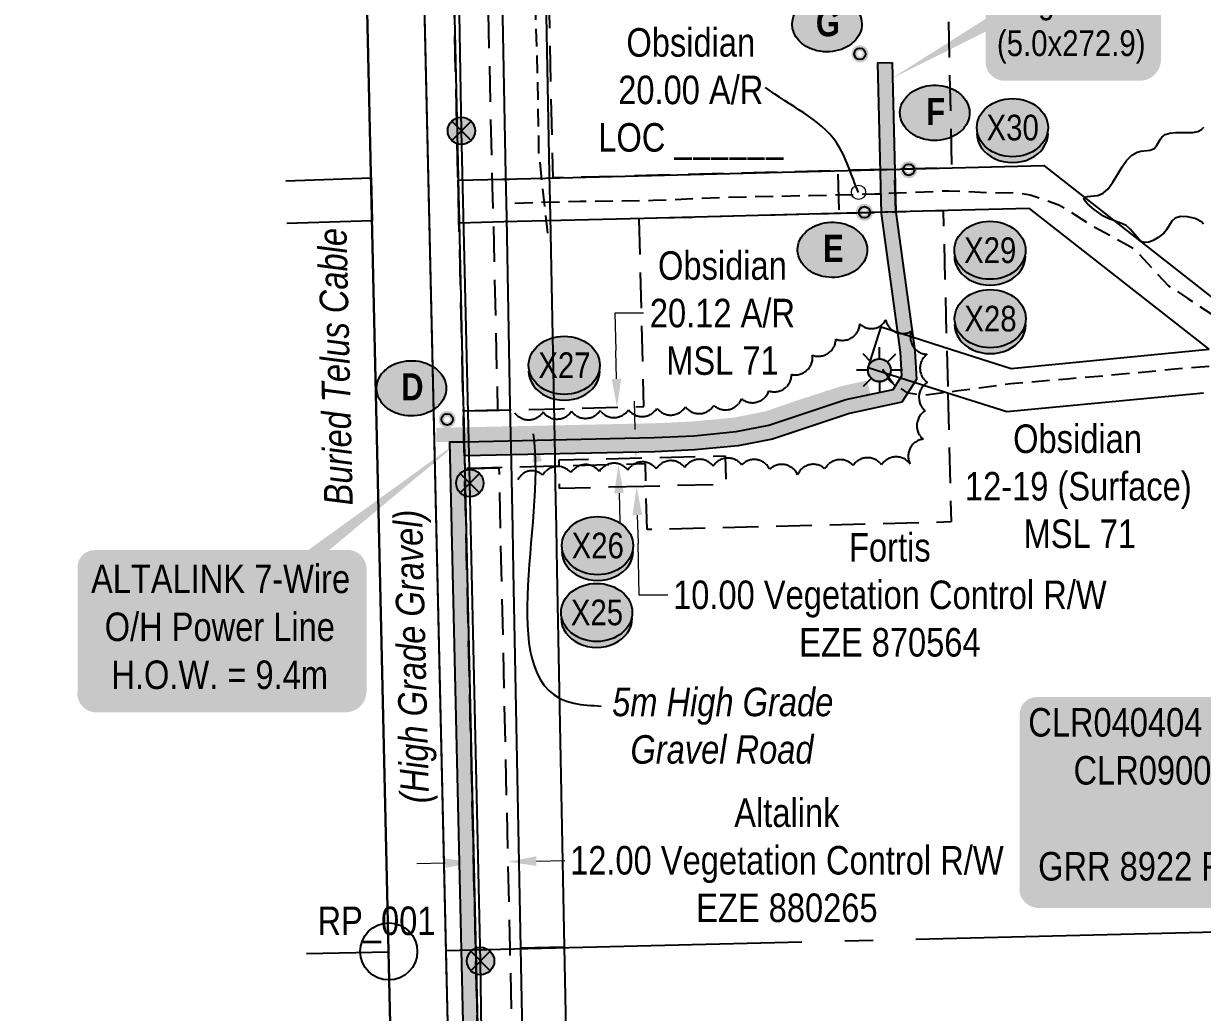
# Model space of a CAD drawing. Extents: x 610781 to 613451, y 5887607 to 5892660.
# Drawn here: x 612326.1 to 612739.9, y 5890923.5 to 5891270.5 of the extents above; entities that cross this region are included whole.
import ezdxf
from ezdxf.enums import TextEntityAlignment as Align

# ---------------------------------------------------------------- set-up
doc = ezdxf.new("R2010")
doc.units = 0
doc.header["$LTSCALE"] = 5
doc.header["$PDSIZE"] = -1.5
for name, pattern in [('0', [1, 1, 0]), ('foc-ACCESSROAD', [3.75, 2.5, -1.25]), ('foc-FLOWLINE', [3.75, 2.5, -1.25]), ('foc-QUARTERLINE', [33, 25, -3, 2, -3]), ('UG_PIPE', [1.875, 1.25, -0.625])]:
    doc.linetypes.add(name, pattern=pattern)
doc.layers.get('Defpoints').update_dxf_attribs({"color": 9})
for name, color, linetype in [('35', 37, 'Continuous'), ('AS-PIPE-UG', 44, 'UG_PIPE'), ('AS-POWER', 104, 'foc-POWER'), ('AS-POWER-EXISTING-PP', 72, 'Continuous'), ('AS-POWER-T', 104, 'Continuous'), ('AS-ROADS', 254, 'Continuous'), ('AS-TELUS', 224, 'foc-TEL'), ('C-AR', 13, 'foc-ACCESSROAD'), ('C-RW', 13, 'Continuous'), ('C-WS', 13, 'foc-ACCESSROAD'), ('C-WS-S', 13, 'Continuous'), ('CG-NOTES', 7, 'Continuous'), ('F-EZE', 190, 'foc-FLOWLINE'), ('F-RW', 190, 'Continuous'), ('L-SEC', 7, 'Continuous'), ('L-SECLBL', 7, 'Continuous'), ('L-SECQ', 8, 'foc-QUARTERLINE'), ('L-TITLEDB', 4, 'Continuous'), ('P-CROSSINGS', 250, 'Continuous'), ('P-TEMP-BLOCKS', 250, 'Continuous'), ('P-TEMP-H', 41, 'Continuous'), ('P-TEMP_WORKSPACE', 46, 'Continuous'), ('P-WORKAREA-COUNTY-H1', 71, 'Continuous'), ('P-WORKAREA-COUNTY1', 104, 'Continuous'), ('T-BUSH', 110, '0'), ('WETLAND', 143, 'Continuous')]:
    doc.layers.add(name, color=color, linetype=linetype)
for name, color, linetype, lineweight in [('AS-GENERAL', 48, 'Continuous', 18), ('C-AR-T', 13, 'Continuous', 9), ('C-RW-T', 13, 'Continuous', 9), ('C-WS-T', 13, 'Continuous', 9), ('F-EZE-T', 190, 'Continuous', 9), ('T-TEXT', 48, 'Continuous', 18)]:
    doc.layers.add(name, color=color, linetype=linetype, lineweight=lineweight)
doc.styles.add('175L', font='ARIALN.TTF', dxfattribs={"height": 20})
doc.styles.add('80', font='ARIALN.TTF', dxfattribs={"height": 10})
doc.styles.add('80CG', font='ARIALN.TTF', dxfattribs={"height": 10})
doc.styles.add('80L', font='ARIALN.TTF', dxfattribs={"height": 10})
doc.styles.add('80LS', font='ARIALNI.TTF', dxfattribs={"height": 10})
doc.styles.add('BOLD', font='ARIALNB.TTF')
doc.styles.add('Crossing', font='ARIALN.TTF', dxfattribs={"height": 10})
doc.styles.add('foc-LtypeFont', font='ARIALN.TTF', dxfattribs={"height": 7.35})
doc.linetypes.add('foc-POWER', pattern='A,6,-1,["P",foc-LtypeFont,S=0.2,R=0,X=-0.625,Y=-0.75],-1.24,4', length=12.24)
doc.linetypes.add('foc-TEL', pattern='A,2,-1,["T",foc-LtypeFont,S=0.2,R=0,X=-0.425,Y=-0.75],-1.24,8', length=12.24)
doc.linetypes.add('foc-TEL-NOLINE', pattern='A,0,-2,["T",foc-LtypeFont,S=0.2,R=0,X=-0.425,Y=-0.75],-10.24', length=12.24)
doc.dimstyles.new('Compass 5 000', dxfattribs={"dimscale": 5, "dimtxt": 9, "dimasz": 2, "dimexe": 0.2, "dimexo": 0.0625, "dimgap": 0.5, "dimtad": 0, "dimtih": 1, "dimtoh": 1, "dimzin": 0, "dimdsep": 46, "dimtxsty": '80CG', "dimcen": 0.1, "dimse1": 1, "dimse2": 1, "dimclrd": 256, "dimclrt": 256, "dimaunit": 1, "dimadec": 4, "dimazin": 0, "dimtfac": 0.06, "dimtofl": 0, "dimtmove": 0, "dimatfit": 1, "dimfxl": 0.2, "dimtolj": 1, "dimtzin": 0, "dimlwd": -1, "dimarcsym": 0})

# ---------------------------------------------------------------- blocks, each defined once
blk = doc.blocks.new('GAS')
h = blk.add_hatch(color=255)
h.dxf.hatch_style = 1
edge = h.paths.add_edge_path()
edge.add_arc((0, 0), 0.9, 0, 360)
for p, q in [((-0.571, 0.571), (-1.142, 1.142)), ((0, 0.808), (0, 1.616)), ((0.571, 0.571), (1.142, 1.142)), ((-0.808, 0), (-1.616, 0)), ((1.616, 0), (0.808, 0)), ((-0.571, -0.571), (-1.142, -1.142)), ((0, -0.808), (0, -1.616)), ((1.142, -1.142), (0.571, -0.571))]:
    blk.add_line(p, q)
blk.add_circle((0, 0), 0.8)
blk = doc.blocks.new('*D446')
at = {"layer": 'C-RW-T', "transparency": 16777216}
for p, q in [((612543.67, 5891168.82), (612533.67, 5891168.82)), ((612533.67, 5891168.82), (612533.97, 5891155.8)), ((612534.19, 5891145.81), (612533.97, 5891155.8)), ((612535.11, 5891105.69), (612535.34, 5891095.69))]:
    blk.add_line(p, q, dxfattribs=at)
for points in [[(612535.86, 5891145.84), (612532.53, 5891145.77), (612534.42, 5891135.81)], [(612536.78, 5891105.73), (612533.44, 5891105.65), (612534.88, 5891115.69)]]:
    blk.add_solid(points, dxfattribs=at)
at = {"layer": 'Defpoints', "color": 0, "transparency": 16777216}
for p in [(612527.71, 5891135.66), (612528.17, 5891115.53), (612534.88, 5891115.69)]:
    blk.add_point(p, dxfattribs=at)
at = {"layer": 'C-RW-T', "transparency": 16777216, "insert": (612571.4, 5891168.82), "char_height": 10, "attachment_point": 5, "style": '80CG'}
blk.add_mtext('\\A1;Obsidian\\P20.12 A/R\\PMSL 71', dxfattribs=at)
blk = doc.blocks.new('*D447')
at = {"layer": 'Defpoints', "color": 0, "transparency": 16777216}
for p in [(612548.19, 5891118.19), (612541.03, 5891118.01), (612548.44, 5891108.19)]:
    blk.add_point(p, dxfattribs=at)
at = {"layer": 'F-EZE-T', "transparency": 16777216}
for p, q in [((612540.78, 5891128.01), (612540.53, 5891138.01)), ((612541.53, 5891098.01), (612541.78, 5891088.02)), ((612542.23, 5891069.97), (612541.78, 5891088.02)), ((612552.23, 5891069.97), (612542.23, 5891069.97))]:
    blk.add_line(p, q, dxfattribs=at)
for points in [[(612542.45, 5891128.05), (612539.12, 5891127.97), (612541.03, 5891118.01)], [(612543.2, 5891098.06), (612539.87, 5891097.97), (612541.28, 5891108.01)]]:
    blk.add_solid(points, dxfattribs=at)
at = {"layer": 'F-EZE-T', "transparency": 16777216, "insert": (612630.17, 5891069.97), "char_height": 10, "attachment_point": 5, "style": '80CG'}
blk.add_mtext('\\A1;Fortis\\P10.00 Vegetation Control R/W\\PEZE 870564', dxfattribs=at)
blk = doc.blocks.new('*D448')
at = {"layer": 'Defpoints', "color": 0, "transparency": 16777216}
for p in [(612483.39, 5891006.76), (612495.39, 5891007.03), (612496.09, 5890976.37)]:
    blk.add_point(p, dxfattribs=at)
at = {"layer": 'F-EZE-T', "transparency": 16777216}
for p, q in [((612474.09, 5890975.87), (612464.09, 5890975.64)), ((612506.09, 5890976.6), (612516.09, 5890976.83))]:
    blk.add_line(p, q, dxfattribs=at)
for points in [[(612474.05, 5890977.54), (612474.13, 5890974.21), (612484.09, 5890976.1)], [(612506.05, 5890978.27), (612506.13, 5890974.94), (612496.09, 5890976.37)]]:
    blk.add_solid(points, dxfattribs=at)
at = {"layer": 'F-EZE-T', "transparency": 16777216, "insert": (612594.02, 5890976.83), "char_height": 10, "attachment_point": 5, "style": '80CG'}
blk.add_mtext('\\A1;Altalink\\P12.00 Vegetation Control R/W\\PEZE 880265', dxfattribs=at)
blk = doc.blocks.new('*U611')
h = blk.add_hatch(color=255)
edge = h.paths.add_edge_path()
edge.add_line((-144, -37), (144, -37))
edge.add_arc((144, -31), 6, 270, 360)
edge.add_line((150, -31), (150, 29.5))
edge.add_arc((144, 29.5), 6, 0, 90)
edge.add_line((144, 35.5), (-144, 35.5))
edge.add_arc((-144, 29.5), 6, 90, 180)
edge.add_line((-150, 29.5), (-150, -31))
edge.add_arc((-144, -31), 6, 180, 270)
at = {"color": 44, "flags": 128}
blk.add_lwpolyline([(-144, -37, 3, 3, 0), (144, -37, 3, 3, 0.414214), (150, -31, 3, 3, 0), (150, 29.5, 3, 0, 0.414214), (144, 35.5, 0, 0, 0), (-144, 35.5, 0, 0, 0.414214), (-150, 29.5, 0, 0, 0), (-150, -31, 0, 3, 0.414214)], format="xyseb", close=True, dxfattribs=at)
at = {"color": 44, "style": '80'}
blk.add_attdef('ENTER_TEXT_001', (-35.99, -5), '', height=10, dxfattribs=at)
blk = doc.blocks.new('xing2')
h = blk.add_hatch(color=50)
h.dxf.hatch_style = 1
edge = h.paths.add_edge_path()
edge.add_ellipse((0, 0), major_axis=(-12.5, 0), ratio=0.816297, start_angle=0, end_angle=360)
h = blk.add_hatch(color=250)
h.dxf.hatch_style = 1
edge = h.paths.add_edge_path()
edge.add_ellipse((0, -2.05), major_axis=(-12.5, 0), ratio=0.816297, start_angle=0, end_angle=180)
edge.add_line((12.5, -2.05), (12.5, 0))
edge.add_ellipse((0, 0), major_axis=(-12.5, 0), ratio=0.816297, start_angle=0, end_angle=180, ccw=False)
edge.add_line((-12.5, 0), (-12.5, -2.05))
at = {"color": 250}
blk.add_ellipse((0, 0), major_axis=(-12.5, 0), ratio=0.816297, dxfattribs=at)
blk.add_ellipse((0, -2.05), major_axis=(-12.5, 0), ratio=0.816297, start_param=0, end_param=3.141593, dxfattribs=at)
at = {"color": 250, "style": 'Crossing'}
blk.add_attdef('CROSSING', text='', height=9, dxfattribs=at).set_placement((0.09, 0.02), align=Align.MIDDLE_CENTER)
at = {"color": 250, "style": 'Crossing', "flags": 1}
for tag, p in [('OWNER', (0.09, -12.49)), ('DESCRIPTION', (0.09, -25.77)), ('LOCATION', (0.09, -39.3)), ('DWG_REF', (0.09, -52.84))]:
    blk.add_attdef(tag, text='', height=9, dxfattribs=at).set_placement(p, align=Align.MIDDLE_CENTER)
blk = doc.blocks.new('AA')
at = {"const_width": 4}
blk.add_lwpolyline([(-1, 0, 1), (1, 0, 1)], format="xyb", close=True, dxfattribs=at)
blk.add_circle((0, 0), 2)
blk = doc.blocks.new('Route_Letters')
h = blk.add_hatch(color=255)
h.dxf.hatch_style = 1
edge = h.paths.add_edge_path()
edge.add_ellipse((-0.12, 0.46), major_axis=(-11.97, 0), ratio=0.789318, start_angle=0, end_angle=360)
at = {"color": 5}
blk.add_open_spline([(-12.34, 0.46), (-12.34, -0.25), (-12.24, -0.97), (-11.72, -2.79), (-11.14, -3.88), (-9.56, -5.81), (-8.54, -6.66), (-6.22, -8.02), (-4.9, -8.54), (-2.12, -9.17), (-0.66, -9.3), (2.22, -9.13), (3.64, -8.84), (6.27, -7.89), (7.48, -7.22), (9.54, -5.6), (10.38, -4.64), (11.6, -2.54), (11.97, -1.4), (12.18, 0.91), (12.02, 2.08), (11.2, 4.3), (10.54, 5.35), (8.8, 7.2), (7.72, 7.99), (5.29, 9.24), (3.93, 9.68), (1.11, 10.18), (-0.35, 10.23), (-3.22, 9.91), (-4.61, 9.55), (-7.16, 8.47), (-8.32, 7.75), (-10.24, 6.02), (-11, 5.02), (-12.05, 2.86), (-12.32, 1.7), (-12.34, 0.52), (-12.34, 0.49), (-12.34, 0.46)], degree=3, knots=[0, 0, 0, 0, 0.219529, 0.219529, 0.575727, 0.575727, 0.931924, 0.931924, 1.288121, 1.288121, 1.644318, 1.644318, 2.000515, 2.000515, 2.356712, 2.356712, 2.712909, 2.712909, 3.069107, 3.069107, 3.425304, 3.425304, 3.781501, 3.781501, 4.137698, 4.137698, 4.493895, 4.493895, 4.850092, 4.850092, 5.20629, 5.20629, 5.562487, 5.562487, 5.918684, 5.918684, 6.274881, 6.274881, 6.283185, 6.283185, 6.283185, 6.283185], dxfattribs=at)
at = {"color": 14, "style": 'BOLD'}
blk.add_attdef('A', text='', height=9.5, dxfattribs=at).set_placement((0.22, 0.98), align=Align.MIDDLE)
blk = doc.blocks.new('POWERPOLE')
h = blk.add_hatch(color=255)
edge = h.paths.add_edge_path()
edge.add_arc((0, 0), 0.96, 0, 360)
at = {"linetype": 'Continuous'}
for p, q in [((0.679, -0.679), (-0.679, 0.679)), ((-0.679, -0.679), (0.679, 0.679))]:
    blk.add_line(p, q, dxfattribs=at)
blk.add_circle((0, 0), 0.96, dxfattribs=at)
blk = doc.blocks.new('*U636')
h = blk.add_hatch(color=191)
edge = h.paths.add_edge_path()
edge.add_line((-24, -34.83), (24, -34.83))
edge.add_arc((24, -28.83), 6, 270, 360)
edge.add_line((30, -28.83), (30, 12.5))
edge.add_arc((24, 12.5), 6, 0, 90)
edge.add_line((24, 18.5), (-24, 18.5))
edge.add_arc((-24, 12.5), 6, 90, 180)
edge.add_line((-30, 12.5), (-30, -28.83))
edge.add_arc((-24, -28.83), 6, 180, 270)
at = {"color": 250, "flags": 128}
blk.add_lwpolyline([(-24, -34.83, 3, 3, 0), (24, -34.83, 3, 3, 0.414214), (30, -28.83, 3, 3, 0), (30, 12.5, 3, 0, 0.414214), (24, 18.5, 0, 0, 0), (-24, 18.5, 0, 0, 0.414214), (-30, 12.5, 0, 0, 0), (-30, -28.83, 0, 3, 0.414214)], format="xyseb", close=True, dxfattribs=at)
at = {"flags": 128}
blk.add_lwpolyline([(-63.36, -35.67, 0, 7.5, 0), (0, 0, 0, 0, 0)], format="xyseb", dxfattribs=at)
at = {"color": 250}
for tag, p, height, style in [('TEMP_AREA_W1_001', (-9.21, 2.24), 12, 'BOLD'), ('ENTER_TEXT_001', (-30.66, -12.47), 9, '80')]:
    blk.add_attdef(tag, p, '', height=height, dxfattribs=dict(at, style=style))
blk = doc.blocks.new('*U702')
h = blk.add_hatch(color=255)
edge = h.paths.add_edge_path()
edge.add_line((-44, -28.5), (44, -28.5))
edge.add_arc((44, -22.5), 6, 270, 360)
edge.add_line((50, -22.5), (50, 21))
edge.add_arc((44, 21), 6, 0, 90)
edge.add_line((44, 27), (-44, 27))
edge.add_arc((-44, 21), 6, 90, 180)
edge.add_line((-50, 21), (-50, -22.5))
edge.add_arc((-44, -22.5), 6, 180, 270)
at = {"color": 104, "flags": 128}
blk.add_lwpolyline([(87.22, 67.61, 0, 7.5, 0), (0, 0, 0, 0, 0)], format="xyseb", dxfattribs=at)
blk.add_lwpolyline([(-44, -28.5, 3, 3, 0), (44, -28.5, 3, 3, 0.414214), (50, -22.5, 3, 3, 0), (50, 21, 3, 0, 0.414214), (44, 27, 0, 0, 0), (-44, 27, 0, 0, 0.414214), (-50, 21, 0, 0, 0), (-50, -22.5, 0, 3, 0.414214)], format="xyseb", close=True, dxfattribs=at)
at = {"color": 104, "style": '80'}
blk.add_attdef('ENTER_TEXT_001', (-26.85, -4.92), '', height=10, dxfattribs=at)

msp = doc.modelspace()

# ---------------------------------------------------------------- hatches: boundary and pattern name
at = {"layer": 'P-TEMP-H'}
msp.add_hatch(color=256, dxfattribs=at).paths.add_polyline_path([(612630.961, 5891256.823), (612632.228, 5891204.272), (612638.892, 5891155.679), (612639.497, 5891145.58), (612634.343, 5891137.611), (612616.016, 5891133.681), (612588.992, 5891124.694), (612576.965, 5891122.335), (612561.727, 5891120.872), (612547.671, 5891120.229), (612480.834, 5891118.77), (612480.723, 5891123.767), (612547.502, 5891125.224), (612561.374, 5891125.859), (612576.244, 5891127.287), (612587.717, 5891129.537), (612614.699, 5891138.51), (612631.27, 5891142.064), (612634.41, 5891146.918), (612633.914, 5891155.189), (612627.238, 5891203.871), (612625.964, 5891256.703)])
at = {"layer": 'P-WORKAREA-COUNTY-H1'}
h = msp.add_hatch(color=256, dxfattribs=at)
h.dxf.hatch_style = 1
edge = h.paths.add_edge_path()
edge.add_arc((611739.098, 5888981.847), 90.354, 123.59292, 167.70904, ccw=False)
edge.add_line((611689.106, 5889057.111), (611689.773, 5889057.551))
edge.add_arc((611810.5, 5888865.879), 226.524, 120.09227, 122.20522, ccw=False)
edge.add_line((611696.922, 5889061.872), (611740.61, 5889083.982))
edge.add_line((611740.61, 5889083.982), (611952.759, 5889191.429))
edge.add_arc((530229.13, 6050637.304), 180951.712, 296.84845563, 296.87355299)
edge.add_line((612023.469, 5889227.242), (612128.297, 5889280.464))
edge.add_line((612128.297, 5889280.464), (612193.384, 5889333.875))
edge.add_line((612193.384, 5889333.875), (612243.764, 5889375.06))
edge.add_line((612243.764, 5889375.06), (612319.297, 5889436.981))
edge.add_line((612319.297, 5889436.981), (612366.803, 5889475.926))
edge.add_arc((612074.144, 5889832.818), 461.542, 309.35254, 320.53988)
edge.add_arc((612079.093, 5889829.285), 455.476, 320.48731, 332.19773)
edge.add_line((612481.99, 5889616.841), (612510.335, 5889616.841))
edge.add_line((612510.335, 5889616.841), (612508.59, 5889693.606))
edge.add_line((612508.59, 5889693.606), (612498.415, 5890141.395))
edge.add_line((612498.415, 5890141.395), (612493.352, 5890360.034))
edge.add_line((612493.352, 5890360.034), (612483.674, 5890777.731))
edge.add_line((612483.674, 5890777.731), (612479.786, 5890945.512))
edge.add_line((612479.786, 5890945.512), (612475.723, 5891123.658))
edge.add_line((612475.723, 5891123.658), (612480.723, 5891123.767))
edge.add_line((612480.723, 5891123.767), (612480.834, 5891118.77))
edge.add_line((612480.834, 5891118.77), (612484.783, 5890945.626))
edge.add_line((612484.783, 5890945.626), (612488.671, 5890777.847))
edge.add_line((612488.671, 5890777.847), (612498.348, 5890360.15))
edge.add_line((612498.348, 5890360.15), (612503.412, 5890141.51))
edge.add_line((612503.412, 5890141.51), (612513.587, 5889693.719))
edge.add_line((612513.587, 5889693.719), (612515.448, 5889611.843))
edge.add_line((612515.448, 5889611.843), (612484.993, 5889611.843))
edge.add_arc((612079.093, 5889829.285), 460.474, 320.48731, 331.82194, ccw=False)
edge.add_arc((612074.16, 5889832.801), 466.517, 309.35226, 320.5396, ccw=False)
edge.add_line((612369.972, 5889472.062), (612322.465, 5889433.116))
edge.add_line((612322.465, 5889433.116), (612246.93, 5889371.193))
edge.add_line((612246.93, 5889371.193), (612196.551, 5889330.008))
edge.add_line((612196.551, 5889330.008), (612131.046, 5889276.254))
edge.add_line((612131.046, 5889276.254), (612025.732, 5889222.786))
edge.add_arc((530225.209, 6050645.04), 180965.383, 296.84845727, 296.87355464, ccw=False)
edge.add_line((611955.016, 5889186.97), (611742.868, 5889079.523))
edge.add_line((611742.868, 5889079.523), (611699.306, 5889057.477))
edge.add_arc((611810.5, 5888865.879), 221.526, 120.12873, 122.19218)
edge.add_line((611692.48, 5889053.349), (611691.863, 5889052.943))
edge.add_arc((611739.098, 5888981.847), 85.356, 123.59942, 167.70904)
edge.add_line((611655.698, 5889000.018), (611650.814, 5889001.082))

# ---------------------------------------------------------------- linework, layer by layer
at = {"layer": '35', "color": 3}
msp.add_circle((612454.312, 5890944.9), 10, dxfattribs=at)
at = {"layer": 'AS-PIPE-UG', "flags": 128}
for points in [[(612510.08, 5891196.962), (612507.019, 5891225.196), (612506.585, 5891251.97), (612505.682, 5891280.229), (612505.414, 5891303.622), (612504.324, 5891347.06), (612503.651, 5891374.677), (612502.519, 5891437.077)], [(612498.58, 5891207.483), (612521.492, 5891208.147), (612547.125, 5891208.459), (612572.439, 5891209.513), (612601.829, 5891210.162), (612624.884, 5891210.695), (612650.835, 5891211.828), (612665.73, 5891211.109), (612674.047, 5891211.163), (612679.461, 5891210.425), (612689.743, 5891206.784), (612701.46, 5891199.426), (612715.7, 5891191.57), (612727.946, 5891178.479), (612734.801, 5891174.003), (612742.986, 5891168.592), (612751.956, 5891165.912), (612772.942, 5891168.174), (612790.912, 5891169.64), (612832.442, 5891173.363), (612875.096, 5891177.498), (612920.412, 5891181.606), (612962.004, 5891185.462), (613004.863, 5891190.061), (613054.015, 5891194.755), (613090.991, 5891197.731), (613136.111, 5891201.664), (613177.528, 5891204.517), (613222.379, 5891207.077), (613235.863, 5891206.668), (613244.974, 5891205.25), (613254.933, 5891205.344)], [(612627.557, 5891149.209), (612631.377, 5891144.318), (612636.037, 5891141.004), (612641.714, 5891140.055), (612654.147, 5891141.687), (612672.633, 5891144.192), (612692.342, 5891145.838), (612706.017, 5891147.012), (612730.081, 5891149.29), (612748.897, 5891150.789)]]:
    msp.add_lwpolyline(points, dxfattribs=at)
at = {"layer": 'AS-POWER', "flags": 128}
for points in [[(612486.536, 5890941.555), (612482.721, 5891109.185), (612479.768, 5891232.814), (612477.745, 5891356.087), (612473.284, 5891424.644)], [(612489.133, 5890757.905), (612488.984, 5890768.456), (612486.536, 5890941.555)]]:
    msp.add_lwpolyline(points, dxfattribs=at)
at = {"layer": 'AS-ROADS', "const_width": 4.998, "flags": 128}
msp.add_lwpolyline([(612470.975, 5891126.104), (612547.418, 5891127.722), (612561.197, 5891128.353), (612575.883, 5891129.763), (612587.08, 5891131.959), (612598.18, 5891135.793), (612614.041, 5891140.925), (612622.785, 5891142.8)], dxfattribs=at)
at = {"layer": 'AS-TELUS', "linetype": 'foc-TEL-NOLINE', "flags": 128}
msp.add_lwpolyline([(612104.4, 5889333.232), (612160.697, 5889379.309), (612176.312, 5889392.093), (612194.052, 5889406.618), (612201.894, 5889413.049), (612206.313, 5889416.678), (612215.803, 5889424.471), (612220.533, 5889428.357), (612225.251, 5889432.222), (612246.6, 5889449.714), (612254.389, 5889456.096), (612276.813, 5889474.47), (612286.693, 5889482.565), (612331.356, 5889519.16), (612333.669, 5889521.07), (612335.968, 5889522.997), (612338.253, 5889524.941), (612340.523, 5889526.901), (612342.779, 5889528.879), (612345.413, 5889531.228), (612348.026, 5889533.601), (612350.619, 5889535.995), (612353.191, 5889538.412), (612355.742, 5889540.852), (612358.271, 5889543.313), (612360.779, 5889545.796), (612363.265, 5889548.301), (612365.729, 5889550.828), (612368.171, 5889553.376), (612370.592, 5889555.946), (612372.989, 5889558.536), (612375.364, 5889561.146), (612377.717, 5889563.777), (612380.046, 5889566.429), (612382.352, 5889569.101), (612384.635, 5889571.793), (612386.894, 5889574.504), (612389.13, 5889577.234), (612391.342, 5889579.985), (612393.529, 5889582.755), (612395.693, 5889585.543), (612397.833, 5889588.35), (612399.948, 5889591.176), (612402.038, 5889594.02), (612404.104, 5889596.882), (612406.144, 5889599.761), (612408.16, 5889602.658), (612410.15, 5889605.573), (612412.115, 5889608.505), (612414.054, 5889611.454), (612415.968, 5889614.419), (612417.855, 5889617.401), (612419.717, 5889620.4), (612421.553, 5889623.415), (612423.362, 5889626.445), (612425.145, 5889629.491), (612426.901, 5889632.552), (612428.631, 5889635.629), (612430.334, 5889638.72), (612432.01, 5889641.826), (612433.658, 5889644.947), (612435.28, 5889648.082), (612436.875, 5889651.231), (612438.442, 5889654.393), (612439.982, 5889657.569), (612441.493, 5889660.758), (612442.977, 5889663.96), (612444.433, 5889667.175), (612445.861, 5889670.403), (612447.261, 5889673.642), (612448.78, 5889677.247), (612450.021, 5889680.267), (612451.238, 5889683.298), (612452.43, 5889686.338), (612453.596, 5889689.382), (612453.834, 5889690.019), (612454.739, 5889692.439), (612455.066, 5889693.326), (612456.266, 5889696.645), (612457.438, 5889699.974), (612458.58, 5889703.314), (612459.694, 5889706.662), (612460.778, 5889710.021), (612461.833, 5889713.39), (612462.859, 5889716.767), (612463.855, 5889720.153), (612464.823, 5889723.547), (612465.76, 5889726.95), (612466.668, 5889730.36), (612467.18, 5889732.342), (612467.542, 5889733.78), (612468.022, 5889735.686), (612468.391, 5889737.206), (612468.835, 5889739.038), (612469.21, 5889740.639), (612469.62, 5889742.397), (612470, 5889744.078), (612470.372, 5889745.752), (612470.759, 5889747.526), (612471.098, 5889749.112), (612471.488, 5889750.978), (612471.795, 5889752.478), (612472.186, 5889754.438), (612472.462, 5889755.85), (612472.855, 5889757.904), (612473.102, 5889759.226), (612473.494, 5889761.374), (612473.714, 5889762.609), (612474.104, 5889764.85), (612474.682, 5889768.332), (612475.23, 5889771.819), (612475.747, 5889775.311), (612476.234, 5889778.806), (612476.691, 5889782.306), (612477.118, 5889785.809), (612477.513, 5889789.316), (612477.879, 5889792.827), (612478.214, 5889796.34), (612478.518, 5889799.856), (612478.791, 5889803.375), (612479.035, 5889806.896), (612479.247, 5889810.419), (612479.429, 5889813.944), (612479.581, 5889817.47), (612479.701, 5889820.998), (612479.791, 5889824.526), (612479.85, 5889828.055), (612479.968, 5889830.634), (612472.938, 5890140.722), (612454.248, 5890944.827), (612435.912, 5891748.933), (612435.45, 5891769.036), (612433.595, 5891849.694)], dxfattribs=at)
at = {"layer": 'C-AR', "flags": 128}
msp.add_lwpolyline([(612612.239, 5891203.899), (612632.225, 5891204.38), (612631.864, 5891219.37), (612611.877, 5891218.888)], close=True, dxfattribs=at)
at = {"layer": 'C-RW'}
msp.add_lwpolyline([(612740.196, 5891140.771), (612671.182, 5891134.192), (612652.217, 5891140.256), (612622.585, 5891149.731), (612627.135, 5891164.019), (612651.819, 5891156.125), (612672.798, 5891149.415), (612742.193, 5891156.17)], dxfattribs=at)
at = {"layer": 'C-WS', "flags": 128}
for points in [[(612648.694, 5891364.78), (612651.85, 5891219.863), (612511.948, 5891216.295), (612508.466, 5891376.187), (612633.379, 5891379.373), (612648.694, 5891364.78)], [(612650.524, 5891140.468), (612651.651, 5891095.585), (612544.946, 5891092.926), (612544.563, 5891108.163), (612544.368, 5891115.941), (612514.754, 5891115.196), (612499.513, 5891114.813), (612495.073, 5891114.701), (612483.071, 5891114.4), (612480.958, 5891114.352), (612480.453, 5891134.474), (612499.078, 5891134.937), (612514.32, 5891135.32), (612543.862, 5891136.062), (612542.203, 5891202.088), (612648.905, 5891204.935), (612650.126, 5891156.336), (612650.524, 5891140.468)], [(612650.524, 5891140.468), (612651.651, 5891095.585), (612544.946, 5891092.926), (612544.563, 5891108.163), (612544.368, 5891115.941), (612514.754, 5891115.196), (612499.513, 5891114.813), (612495.073, 5891114.701), (612483.071, 5891114.4), (612480.958, 5891114.352), (612480.453, 5891134.474), (612499.078, 5891134.937), (612514.32, 5891135.32), (612543.862, 5891136.062), (612542.203, 5891202.088), (612648.905, 5891204.935), (612650.126, 5891156.336), (612650.524, 5891140.468)]]:
    msp.add_lwpolyline(points, close=True, dxfattribs=at)
at = {"layer": 'F-EZE', "flags": 128}
for points in [[(612492.479, 5891134.773), (612480.476, 5891134.474), (612478.935, 5891202.024), (612478.592, 5891217.026), (612478.577, 5891217.66), (612473.814, 5891426.574), (612485.774, 5891426.857), (612490.438, 5891217.982), (612490.46, 5891217.317), (612490.939, 5891202.318), (612492.479, 5891134.773)], [(612543.891, 5891108.077), (612514.249, 5891107.337), (612514.098, 5891115.179), (612514.057, 5891117.34), (612572.399, 5891118.797), (612572.649, 5891108.795), (612543.891, 5891108.077)], [(612510.279, 5890363.576), (612498.348, 5890360.15), (612489.134, 5890757.865), (612489.019, 5890762.842), (612488.671, 5890777.847), (612484.783, 5890945.626), (612481.765, 5891077.959), (612481.423, 5891092.963), (612480.935, 5891114.351), (612492.937, 5891114.648), (612493.427, 5891093.235), (612493.769, 5891078.231), (612496.786, 5890945.911), (612500.674, 5890778.117), (612501.022, 5890763.113), (612501.137, 5890758.137), (612510.279, 5890363.576)]]:
    msp.add_lwpolyline(points, close=True, dxfattribs=at)
at = {"layer": 'F-RW'}
for points in [[(612504.835, 5891518.883), (612506.598, 5891427.35), (612510.635, 5891217.809), (612510.924, 5891202.803), (612512.195, 5891136.814), (612512.541, 5891118.85), (612512.583, 5891116.689), (612512.733, 5891108.846), (612513.026, 5891093.677), (612513.315, 5891078.672), (612515.863, 5890946.365), (612515.863, 5890946.365), (612500.626, 5890946.003), (612498.074, 5891078.328), (612497.784, 5891093.334), (612497.341, 5891116.341), (612496.952, 5891136.466), (612495.68, 5891202.432), (612495.39, 5891217.438), (612491.349, 5891426.989), (612489.584, 5891518.494)], [(612742.193, 5891156.17), (612679.21, 5891205.562), (612650.658, 5891204.836), (612543.953, 5891202.119), (612514.644, 5891201.373), (612499.401, 5891200.985), (612494.66, 5891200.865), (612478.97, 5891200.474), (612478.627, 5891215.509), (612494.164, 5891215.864), (612496.516, 5891215.924), (612499.095, 5891215.99), (612514.339, 5891216.378), (612684.224, 5891220.703), (612746.732, 5891171.684)], [(612418.221, 5891215.333), (612448.123, 5891216.285), (612448.465, 5891201.28), (612418.563, 5891200.328)]]:
    msp.add_lwpolyline(points, dxfattribs=at)
msp.add_lwpolyline([(612528.538, 5890302.865), (612531.625, 5890142.172), (612516.4, 5890141.815), (612512.265, 5890353.685), (612512.06, 5890364.088), (612504.316, 5890758.207), (612504.219, 5890763.185), (612503.924, 5890778.189), (612500.626, 5890946.002), (612515.863, 5890946.365), (612519.209, 5890778.534), (612519.557, 5890759.499), (612519.576, 5890758.551), (612521.574, 5890658.654), (612527.284, 5890368.502), (612527.476, 5890358.093), (612528.345, 5890312.879), (612528.538, 5890302.865)], close=True, dxfattribs=at)
msp.add_lwpolyline([(612528.538, 5890302.865), (612531.625, 5890142.172), (612516.4, 5890141.815), (612512.265, 5890353.685), (612512.06, 5890364.088), (612504.316, 5890758.207), (612504.219, 5890763.185), (612503.924, 5890778.189), (612500.626, 5890946.002), (612515.863, 5890946.365), (612519.209, 5890778.534), (612519.557, 5890759.499), (612519.576, 5890758.551), (612521.574, 5890658.654), (612527.284, 5890368.502), (612527.476, 5890358.093), (612528.345, 5890312.879), (612528.538, 5890302.865)], close=True, dxfattribs=at)
at = {"layer": 'L-SEC'}
for points in [[(612435.912, 5891748.933), (612454.248, 5890944.827), (612472.938, 5890140.722)], [(612456.016, 5891749.395), (612474.352, 5890945.286), (612493.042, 5890141.19)]]:
    msp.add_lwpolyline(points, dxfattribs=at)
at = {"layer": 'L-SECQ'}
for p, q in [((612474.352, 5890945.286), (613378.307, 5890966.86)), ((612425.448, 5890944.137), (612454.248, 5890944.827))]:
    msp.add_line(p, q, dxfattribs=at)
at = {"layer": 'L-TITLEDB'}
msp.add_lwpolyline([(612478.364, 5890776.449), (612474.465, 5890944.215), (612456.13, 5891748.269), (612456.103, 5891749.434), (612466.447, 5891749.691), (612466.474, 5891748.526), (612468.678, 5891652.641), (612469.029, 5891637.41), (612471.204, 5891542.034), (612471.777, 5891516.876), (612473.863, 5891425.409), (612478.627, 5891216.495), (612478.641, 5891215.862), (612478.984, 5891200.859), (612480.441, 5891137.018), (612480.489, 5891134.925), (612480.871, 5891118.178), (612480.984, 5891113.182), (612481.472, 5891091.799), (612481.814, 5891076.794), (612484.832, 5890944.462), (612488.72, 5890776.682)], dxfattribs=at)
at = {"layer": 'P-TEMP_WORKSPACE'}
msp.add_lwpolyline([(612630.961, 5891256.823), (612632.228, 5891204.272), (612638.892, 5891155.679), (612639.497, 5891145.58), (612634.343, 5891137.611), (612616.016, 5891133.681), (612588.992, 5891124.694), (612576.965, 5891122.335), (612561.727, 5891120.872), (612547.671, 5891120.229), (612480.834, 5891118.77), (612480.723, 5891123.767), (612547.502, 5891125.224), (612561.374, 5891125.859), (612576.244, 5891127.287), (612587.717, 5891129.537), (612614.699, 5891138.51), (612631.27, 5891142.064), (612634.41, 5891146.918), (612633.914, 5891155.189), (612627.238, 5891203.871), (612625.964, 5891256.703)], close=True, dxfattribs=at)
at = {"layer": 'P-WORKAREA-COUNTY1', "flags": 128}
msp.add_lwpolyline([(612498.415, 5890141.395), (612493.352, 5890360.034), (612483.674, 5890777.731), (612479.786, 5890945.512), (612475.723, 5891123.658), (612480.723, 5891123.767), (612480.834, 5891118.77), (612484.783, 5890945.626), (612488.671, 5890777.847), (612498.348, 5890360.15), (612503.412, 5890141.51)], dxfattribs=at)
at = {"layer": 'T-BUSH', "flags": 128}
msp.add_lwpolyline([(612498.464, 5891133.941, 0.5205671), (612508.457, 5891134.185, 0.5205671), (612518.45, 5891134.428, 0.5205671), (612528.443, 5891134.672, 0.5205671), (612538.435, 5891134.948, 0.5205671), (612548.419, 5891135.457, 0.5205671), (612558.402, 5891135.967, 0.5205671), (612568.385, 5891136.478, 0.5205671), (612578.114, 5891138.774, 0.5205671), (612587.702, 5891141.598, 0.5205671), (612595.637, 5891147.343, 0.5205671), (612602.989, 5891154.116, 0.5205671), (612611.209, 5891159.767, 0.5205671), (612619.621, 5891165.167, 0.5205671), (612628.723, 5891166.535, 0.5205671), (612637.749, 5891162.571, 0.5205671), (612643.237, 5891154.417, 0.5205671), (612643.347, 5891144.573, 0.5205671), (612642.607, 5891134.604, 0.5205671), (612641.867, 5891124.635, 0.5205671), (612637.238, 5891116.052, 0.5205671), (612627.272, 5891115.651, 0.5205671), (612617.278, 5891115.447, 0.5205671), (612607.373, 5891114.239, 0.5205671), (612597.781, 5891112.145, 0.5205671), (612587.977, 5891114.099, 0.5205671), (612578.145, 5891115.663, 0.5205671), (612568.159, 5891115.202, 0.5205671), (612558.174, 5891114.741, 0.5205671), (612548.188, 5891114.28, 0.5205671), (612538.203, 5891113.819, 0.5205671), (612528.217, 5891113.358, 0.5205671), (612518.232, 5891112.897, 0.5205671), (612508.294, 5891112.037, 0.5205671), (612499.614, 5891110.337, 0.5205671)], format="xyb", dxfattribs=at)
at = {"layer": 'WETLAND'}
msp.add_lwpolyline([(612740.28, 5891200.085), (612739.51, 5891200.893), (612737.303, 5891202.03), (612734.654, 5891202.705), (612732.177, 5891202.769), (612730.25, 5891202.216), (612729.143, 5891201.193), (612727.26, 5891198.072), (612726.281, 5891196.924), (612724.381, 5891195.457), (612722.583, 5891194.381), (612721.002, 5891193.765), (612719.667, 5891193.617), (612718.718, 5891193.89), (612717.734, 5891194.587), (612714.479, 5891198.346), (612713.052, 5891199.57), (612711.181, 5891200.485), (612706.775, 5891202.015), (612705.115, 5891202.877), (612701.856, 5891205.198), (612699.517, 5891207.207), (612698.401, 5891208.642), (612698.298, 5891209.141), (612698.5, 5891209.492), (612699.379, 5891209.769), (612703.13, 5891210.153), (612705.017, 5891211.009), (612706.769, 5891212.532), (612708.475, 5891214.78), (612711.71, 5891220.214), (612713.224, 5891222.389), (612715.061, 5891224.253), (612717.021, 5891225.367), (612718.219, 5891225.659), (612721.479, 5891226.052), (612722.974, 5891226.69), (612723.737, 5891227.541), (612724.988, 5891229.817), (612725.62, 5891230.659), (612726.82, 5891231.506), (612728.423, 5891232.013), (612730.406, 5891232.213), (612736.51, 5891232.291), (612738.207, 5891232.651), (612739.51, 5891233.304), (612740.414, 5891234.152)], dxfattribs=at)

# ---------------------------------------------------------------- block references
at = {"layer": 'AS-POWER-EXISTING-PP', "xscale": 4.998076300000024, "yscale": 4.998076300000024, "zscale": 4.998076300000024}
for p in [(612479.768, 5891232.814), (612482.721, 5891109.185), (612486.536, 5890941.555)]:
    msp.add_blockref('POWERPOLE', p, dxfattribs=at)
at = {"layer": 'AS-POWER-T'}
ref = msp.add_blockref('*U702', (612395.036, 5891058.731), dxfattribs=dict(at, xscale=0.99922441043334, yscale=0.99922441043334, zscale=0.99922441043334))
ref.add_attrib('ENTER_TEXT_001', 'ALTALINK 7-Wire', (612349.808, 5891070.651), dxfattribs={"layer": '0', "color": 104, "height": 9.99224, "style": '80'})
ref.add_attrib('ENTER_TEXT_002', 'O/H Power Line', (612354.596, 5891053.82), dxfattribs={"layer": '0', "color": 104, "height": 9.99224, "style": '80'})
ref.add_attrib('ENTER_TEXT_003', 'H.O.W. = 9.4m', (612356.951, 5891036.989), dxfattribs={"layer": '0', "color": 104, "height": 9.99224, "style": '80'})
at = {"layer": 'C-WS-S', "xscale": 4.998044999999999, "yscale": 4.998044999999999, "zscale": 4.998044999999999}
msp.add_blockref('GAS', (612626.499, 5891148.83), dxfattribs=at)
at = {"layer": 'CG-NOTES', "color": 1, "xscale": 0.999609, "yscale": 0.999609, "zscale": 0.999609}
for p, values in [((612608.213, 5891269.783), {'A': 'G'}), ((612646.05, 5891238.674), {'A': 'F'}), ((612610.113, 5891190.617), {'A': 'E'}), ((612462.36, 5891142.039), {'A': 'D'})]:
    msp.add_blockref('Route_Letters', p, dxfattribs=at).add_auto_attribs(values)
for p in [(612619.673, 5891259.82), (612636.778, 5891219.19), (612621.219, 5891204.25), (612474.783, 5891131.589)]:
    msp.add_blockref('AA', p, dxfattribs=at)
at = {"layer": 'L-SECLBL'}
ref = msp.add_blockref('*U611', (612825.655, 5890998.666), dxfattribs=dict(at, xscale=0.999609, yscale=0.999609, zscale=0.999609))
ref.add_attrib('ENTER_TEXT_001', 'CLR040404 Rocky Mountain House Office-Lands Division', (612678.748, 5891020.305), dxfattribs={"layer": '0', "color": 44, "height": 9.99609, "style": '80'})
ref.add_attrib('ENTER_TEXT_002', 'CLR090045 Rocky Mountain House Office-Forestry', (612694.635, 5891003.467), dxfattribs={"layer": '0', "color": 44, "height": 9.99609, "style": '80'})
ref.add_attrib('ENTER_TEXT_003', 'TPA 518 ROSALEEN ALEXIS', (612749.116, 5890986.63), dxfattribs={"layer": '0', "color": 44, "height": 9.99609, "style": '80'})
ref.add_attrib('ENTER_TEXT_004', 'GRR 8922 Rocky Mountain House Office-Lands Division', (612682.209, 5890969.792), dxfattribs={"layer": '0', "color": 44, "height": 9.99609, "style": '80'})
at = {"layer": 'P-CROSSINGS', "xscale": 0.999609, "yscale": 0.999609, "zscale": 0.999609}
for p, values in [((612673.191, 5891233.953), {'CROSSING': 'X30'}), ((612665.295, 5891190.931), {'CROSSING': 'X29'}), ((612665.396, 5891166.926), {'CROSSING': 'X28'}), ((612515.881, 5891150.57), {'CROSSING': 'X27'}), ((612527.567, 5891087.3), {'CROSSING': 'X26'}), ((612527.276, 5891063.846), {'CROSSING': 'X25'})]:
    msp.add_blockref('xing2', p, dxfattribs=at).add_auto_attribs(values)
at = {"layer": 'P-TEMP-BLOCKS', "color": 3}
ref = msp.add_blockref('*U636', (612693.818, 5891286.699), dxfattribs=dict(at, xscale=0.999609, yscale=0.999609, zscale=0.999609))
ref.add_attrib('TEMP_AREA_W1_001', 'WL3', (612679.585, 5891289.044), dxfattribs={"layer": '0', "color": 250, "height": 11.9953, "style": 'BOLD'})
ref.add_attrib('ENTER_TEXT_001', 'Segment 1', (612669.615, 5891274.227), dxfattribs={"layer": '0', "color": 250, "height": 8.9965, "style": '80'})
ref.add_attrib('ENTER_TEXT_002', '(5.0x272.9)', (612667.752, 5891259.08), dxfattribs={"layer": '0', "color": 250, "height": 8.99648, "style": '80'})

# ---------------------------------------------------------------- texts
at = {"layer": '35', "color": 3, "style": '80'}
msp.add_attdef('RP_001', (612429.303, 5890950.654), 'RP', height=10, dxfattribs=at)
at = {"layer": 'AS-GENERAL', "insert": (612532.262, 5891037.439), "char_height": 9.99224, "attachment_point": 1, "style": '80L'}
msp.add_mtext_dynamic_manual_height_columns('\\pi0.4487;{\\fArial Narrow|b0|i1|c0|p34;5m High Grade \\P\\pi6.86255;Gravel Road}', width=77.43417, gutter_width=49.961, heights=[0], dxfattribs=at)
at = {"layer": 'AS-TELUS', "insert": (612431.68, 5891101.255), "char_height": 9.99609, "attachment_point": 1, "rotation": 91.30632, "style": '175L'}
msp.add_mtext_dynamic_manual_height_columns('{\\fArial Narrow|b0|i1|c0|p34;Buried Telus Cable}', width=97.19704, gutter_width=99.961, heights=[0], dxfattribs=at)
at = {"layer": 'C-AR-T', "insert": (612560.295, 5891245.749), "char_height": 9.99609, "attachment_point": 5, "style": '80CG'}
msp.add_mtext('\\A1;Obsidian\\P20.00 A/R\\PLOC ______', dxfattribs=at)
at = {"layer": 'C-WS-T', "insert": (612651.911, 5891129.808), "char_height": 10, "attachment_point": 1, "style": '80L'}
msp.add_mtext_dynamic_manual_height_columns('\\pi21.52082;Obsidian\\P\\pi4.60403;12-19 (Surface)\\P\\pi25.18384;MSL 71', width=86.87519, gutter_width=50, heights=[0], dxfattribs=at)
at = {"layer": 'T-TEXT', "style": '80LS'}
msp.add_text('(High Grade Gravel)', height=9.99609, rotation=91.36805, dxfattribs=at).set_placement((612462.227, 5891048.375), align=Align.MIDDLE_CENTER)

# ---------------------------------------------------------------- dimensions: what is measured, and where the dimension line sits
at = {"layer": 'C-RW-T'}
dim = msp.add_linear_dim(base=(612534.882, 5891115.687), p1=(612527.715, 5891135.656), p2=(612528.174, 5891115.533), angle=271.3084, text='Obsidian\\P20.12 A/R\\PMSL 71', dimstyle='Compass 5 000', override={"dimtmove": 1}, dxfattribs=at)
dim.commit()
dim.dimension.update_dxf_attribs({"geometry": '*D446', "text_midpoint": (612552.923, 5891168.818), "dimtype": 161})
at = {"layer": 'F-EZE-T'}
dim = msp.add_linear_dim(base=(612541.032, 5891118.014), p1=(612548.44, 5891108.19), p2=(612548.19, 5891118.193), angle=91.43051, text='Fortis\\P10.00 Vegetation Control R/W\\PEZE 870564', dimstyle='Compass 5 000', override={"dimtmove": 1}, dxfattribs=at)
dim.commit()
dim.dimension.update_dxf_attribs({"geometry": '*D447', "text_midpoint": (612579.964, 5891069.965), "dimtype": 161})
dim = msp.add_linear_dim(base=(612496.092, 5890976.374), p1=(612483.389, 5891006.756), p2=(612495.393, 5891007.03), angle=1.3062, text='Altalink\\P12.00 Vegetation Control R/W\\PEZE 880265', dimstyle='Compass 5 000', dxfattribs=at)
dim.commit()
dim.dimension.update_dxf_attribs({"geometry": '*D448', "text_midpoint": (612594.02, 5890976.83), "dimtype": 161})

# ---------------------------------------------------------------- leaders
at = {"layer": 'AS-GENERAL', "path_type": 1}
msp.add_leader([(612504.972, 5891126.567), (612519.292, 5891031.964), (612528.86, 5891030.924)], dimstyle='Compass 5 000', override={"dimgap": 0.5, "dimtad": 0}, dxfattribs=at)
at = {"layer": 'C-AR-T', "color": 3, "path_type": 1}
msp.add_leader([(612619.161, 5891211.243), (612611.435, 5891228.695), (612586.561, 5891248.061)], dimstyle='Compass 5 000', override={"dimasz": 1, "dimgap": 0.5, "dimtad": 0, "dimldrblk": 'DotBlank'}, dxfattribs=at)

doc.saveas('drawing.dxf')
